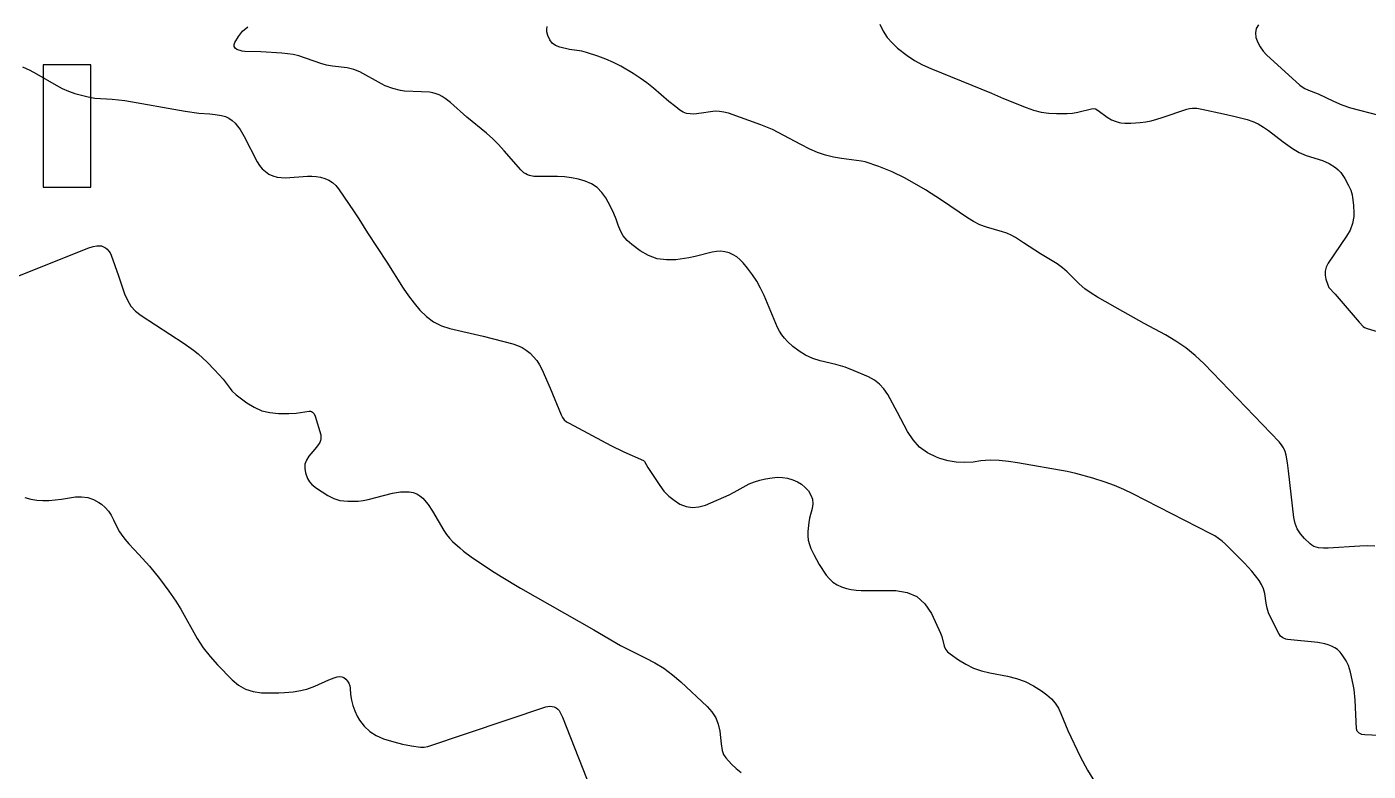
# Model space of a CAD drawing. Header units: centimetres. Extents: x 0 to 1311401, y -389375 to 85618.
# Drawn here: x 648087 to 657958, y -157014 to -151539 of the extents above; entities that cross this region are included whole.
import ezdxf

# ---------------------------------------------------------------- set-up
doc = ezdxf.new("R2010")
doc.units = ezdxf.units.CM
doc.header["$LTSCALE"] = 4
for name, color, linetype in [('0.4', 4, 'Continuous'), ('CURVAS-INTERMEDIARIAS', 39, 'Continuous'), ('CURVAS-MESTRA', 34, 'Continuous')]:
    doc.layers.add(name, color=color, linetype=linetype)

msp = doc.modelspace()

# ---------------------------------------------------------------- linework, layer by layer
at = {"layer": '0.4'}
msp.add_lwpolyline([(648208.126, -152718.53), (648558.126, -152718.53), (648558.126, -151818.53), (648208.126, -151818.53)], close=True, dxfattribs=at)
at = {"layer": 'CURVAS-INTERMEDIARIAS'}
for points, elevation in [([(654364.418, -151520.157), (654389.347, -151569.669), (654418.572, -151616.002), (654454.253, -151657.568), (654494.239, -151695.956), (654564.928, -151750.353), (654620.619, -151787.01), (654679.482, -151818.293), (654740.476, -151845.998), (655187.344, -152025.889), (655273.657, -152065.597), (655440.88, -152133.171), (655495.645, -152151.688), (655551.238, -152165.939), (655608.082, -152173.803), (655665.774, -152177.405), (655742.406, -152176.244), (655781.793, -152172.827), (655820.789, -152166.316), (655922.176, -152141.259), (655936.431, -152139.858), (655950.413, -152143.008), (655970.096, -152153.211), (656037.398, -152202.563), (656068.762, -152222.008), (656102.851, -152236.138), (656124.679, -152242.521), (656138.676, -152245.532), (656167.218, -152248.321), (656210.498, -152247.537), (656279.646, -152241.681), (656321.085, -152236.483), (656362.103, -152229.282), (656402.479, -152219.084), (656442.431, -152206.903), (656623.463, -152144.563), (656644.127, -152139.248), (656665.164, -152135.918), (656696.836, -152137.014), (656734.3, -152143.792), (656893.357, -152177.598), (656980.557, -152197.798), (657066.984, -152221.088), (657108.84, -152235.802), (657149.186, -152253.48), (657187.281, -152275.607), (657223.865, -152300.698), (657332.462, -152384.434), (657401.363, -152434.79), (657449.828, -152463.657), (657502.144, -152484.732), (657620.973, -152522.226), (657671.238, -152543.104), (657717.077, -152572.469), (657737.524, -152590.444), (657756.239, -152609.894), (657772.37, -152631.532), (657786.76, -152654.642), (657814.079, -152705.427), (657829.474, -152739.506), (657840.017, -152775.375), (657843.654, -152793.824), (657850.762, -152849.723), (657853.595, -152909.009), (657852.307, -152934.697), (657842.639, -152985.339), (657824.676, -153033.761), (657799.211, -153078.678), (657663.71, -153278.455), (657649.996, -153306.5), (657641.713, -153335.324), (657641.575, -153365.319), (657646.869, -153396.083), (657660.306, -153437.797), (657669.783, -153457.223), (657715.885, -153504.423), (657891.21, -153711.187), (657921.444, -153743.447), (657930.081, -153749.856), (657949.795, -153758.788), (658129.811, -153812.356)], 77040.339), ([(657151.705, -151524.399), (657135.091, -151551.685), (657129.966, -151583.221), (657132.486, -151617.588), (657145.837, -151653.185), (657162.698, -151686.623), (657184.848, -151716.832), (657210.519, -151744.874), (657455.679, -151967.252), (657479.536, -151985.31), (657492.542, -151992.648), (657520.077, -152004.839), (657590.919, -152031.129), (657704.095, -152086.227), (657765.474, -152112.726), (657828.902, -152133.502), (658035.679, -152188.962)], 76940.675), ([(658006.835, -155359.176), (657951.638, -155356.886), (657896.403, -155357.813), (657664.783, -155373.208), (657628.695, -155373.799), (657592.734, -155370.735), (657575.539, -155366.708), (657559.259, -155360.742), (657544.368, -155351.87), (657530.402, -155341.061), (657489.412, -155302.67), (657460.298, -155268.793), (657436.694, -155232.133), (657421.359, -155191.315), (657411.551, -155147.727), (657372.481, -154804.162), (657364.737, -154746.553), (657354.632, -154689.32), (657346.699, -154661.98), (657335.926, -154636.132), (657320.879, -154612.516), (657302.985, -154590.38), (656750.826, -154017.527), (656685.889, -153956.409), (656617.509, -153899.885), (656543.975, -153850.254), (656467.009, -153805.208), (656308.592, -153720.743), (656151.742, -153633.386), (655967.162, -153528.37), (655919.246, -153498.125), (655873.461, -153465.173), (655830.874, -153428.189), (655744.182, -153342.074), (655708.157, -153310.884), (655669.393, -153283.16), (655545.732, -153209.048), (655422.468, -153126.971), (655362.628, -153089.234), (655331.792, -153072.36), (655300.113, -153057.529), (655267.169, -153045.759), (655149.668, -153013.253), (655101.121, -152994.982), (655054.863, -152971.51), (655010.127, -152944.568), (654817.789, -152813.836), (654700.623, -152738.035), (654550.412, -152651.174), (654456.079, -152604.238), (654357.962, -152565.826), (654257.723, -152532.596), (654228.547, -152527.532), (654082.683, -152508.334), (654022.611, -152497.482), (653963.663, -152482.845), (653906.427, -152462.564), (653850.315, -152438.498), (653782.33, -152404.749), (653617.417, -152314.849), (653575.498, -152294.002), (653488.696, -152258.693), (653249.736, -152174.343), (653217.576, -152165.737), (653185.149, -152160.498), (653152.296, -152160.309), (653119.164, -152163.493), (653052.3, -152174.049), (652995.753, -152180.49), (652968.294, -152179.959), (652941.893, -152175.62), (652917.1, -152165.598), (652893.372, -152151.78), (652862.129, -152127.999), (652812.384, -152087.575), (652697.928, -151988.863), (652650.003, -151951.258), (652600.22, -151916.138), (652549.211, -151882.667), (652458.998, -151829.225), (652404.032, -151800.931), (652347.243, -151776.477), (652289.261, -151754.579), (652206.176, -151726.422), (652170.99, -151716.914), (652080.496, -151704.669), (652008.313, -151688.763), (651978.162, -151676.09), (651952.863, -151658.485), (651934.862, -151633.471), (651921.715, -151603.516), (651914.682, -151574.539), (651913.322, -151555.345), (651915.687, -151537.276)], 77140.003), ([(648056.105, -151832.5), (648107.991, -151856.343), (648158.238, -151883.461), (648303.499, -151967.988), (648348.005, -151991.289), (648393.622, -152011.816), (648440.875, -152028.205), (648489.238, -152041.82), (648538.32, -152053.297), (648587.965, -152062.385), (648714.079, -152070.922), (648808.592, -152080.169), (649253.421, -152159.601), (649353.788, -152173.263), (649432.77, -152178.253), (649472.054, -152182.418), (649519.857, -152190.669), (649548.077, -152198.881), (649574.377, -152210.458), (649597.806, -152227.099), (649619.325, -152247.117), (649638.339, -152270.544), (649656.126, -152294.799), (649686.797, -152346.639), (649781.795, -152532.263), (649798.885, -152559.247), (649818.671, -152583.597), (649842.511, -152603.993), (649869.05, -152621.746), (649898.396, -152634.554), (649928.499, -152643.874), (649959.753, -152647.944), (649991.767, -152648.506), (650151.415, -152637.523), (650184.398, -152637.23), (650217.057, -152639.512), (650249.208, -152645.643), (650281.033, -152654.359), (650310.558, -152667.737), (650337.592, -152684.396), (650360.901, -152705.971), (650381.719, -152730.826), (650496.732, -152899.39), (650530.29, -152950.527), (650593.759, -153055.096), (650737.429, -153269.118), (650857.473, -153460.655), (650895.86, -153516.758), (650936.89, -153570.957), (650979.672, -153623.898), (651027.345, -153670), (651079.377, -153708.91), (651137.951, -153737.039), (651200.884, -153757.977), (651445.49, -153814.83), (651664.122, -153871.68), (651698.658, -153883.552), (651731.606, -153898.374), (651762.16, -153917.648), (651791.134, -153939.885), (651816.869, -153965.881), (651840.05, -153993.746), (651859.415, -154024.383), (651876.228, -154056.87), (651937.526, -154197.666), (652018.638, -154393.009), (652028.706, -154412.138), (652042.27, -154428.964), (652058.63, -154443.276), (652076.985, -154454.906), (652385.843, -154618.186), (652480.491, -154664.126), (652624.478, -154728.716), (652631.883, -154736.256), (652655.948, -154779.578), (652744.282, -154912.881), (652775.69, -154953.324), (652810.438, -154990.116), (652850.193, -155021.418), (652893.298, -155049.071), (652939.369, -155066.205), (652985.821, -155074.744), (653032.852, -155070.387), (653080.271, -155057.446), (653255.327, -154981.04), (653293.206, -154962.466), (653403.788, -154901.506), (653441.889, -154884.858), (653481.642, -154872.711), (653522.515, -154863.557), (653572.271, -154855.416), (653610.185, -154852.182), (653647.741, -154852.754), (653684.771, -154859.026), (653725.083, -154870.414), (653757.847, -154885.404), (653788.317, -154903.599), (653815.357, -154926.593), (653840.093, -154952.79), (653857.447, -154982.681), (653868.638, -155013.835), (653870.602, -155046.883), (653866.405, -155081.185), (653847.772, -155152.712), (653841.314, -155184.985), (653833.654, -155250.441), (653834.024, -155282.951), (653837.607, -155314.859), (653846.023, -155345.845), (653857.642, -155376.217), (653878.539, -155420.292), (653917.845, -155494.189), (653969.176, -155571.574), (653993.176, -155599.176), (654019.715, -155623.455), (654050.086, -155642.737), (654082.999, -155658.677), (654118.341, -155669.918), (654154.164, -155678.5), (654190.711, -155683.112), (654227.736, -155685.075), (654481.155, -155684.56), (654564.467, -155699.634), (654637.888, -155730.181), (654696.466, -155783.972), (654745.151, -155853.237), (654811.457, -155999.569), (654819.839, -156023.272), (654838.511, -156095.527), (654848.641, -156116.786), (654863.521, -156135.051), (654881.567, -156151.316), (654944.288, -156195.292), (654998.006, -156227.987), (655053.795, -156255.774), (655112.683, -156276.167), (655173.634, -156291.641), (655303.915, -156315.865), (655370.575, -156332.971), (655434.839, -156355.644), (655495.511, -156386.684), (655553.787, -156423.282), (655594.079, -156452.554), (655627.06, -156481.358), (655655.963, -156513.25), (655678.774, -156549.753), (655697.512, -156589.325), (655730.18, -156672.719), (655747.916, -156713.818), (655837.73, -156907.424), (655891.581, -157007.713), (655952.231, -157103.127)], 77339.331), ([(647769.272, -153474.12), (648534.749, -153167.303), (648574.945, -153155.723), (648602.01, -153150.212), (648618.949, -153149.257), (648635.328, -153150.843), (648650.879, -153156.258), (648665.856, -153164.224), (648679.026, -153175.393), (648690.532, -153187.835), (648699.56, -153202.171), (648706.943, -153217.785), (648761.582, -153370.597), (648805.989, -153503.145), (648827.031, -153550.217), (648853.443, -153593.182), (648887.925, -153629.986), (648927.796, -153662.688), (649244.261, -153867.588), (649314.543, -153917.379), (649347.744, -153944.764), (649414.645, -154006.61), (649468.282, -154061.414), (649530.805, -154130.934), (649582.314, -154199.788), (649596.108, -154216.028), (649627.805, -154244.645), (649705.347, -154303.804), (649759.25, -154337.03), (649815.763, -154362.599), (649876.162, -154376.673), (649939.162, -154383.09), (650015.702, -154383.25), (650069.15, -154380.636), (650165.228, -154365.006), (650173.744, -154365.87), (650181.756, -154368.91), (650189.421, -154373.397), (650196.025, -154379.674), (650201.714, -154386.573), (650209.383, -154402.887), (650249.415, -154539.968), (650251.765, -154554.46), (650251.854, -154568.685), (650248.529, -154582.514), (650242.932, -154596.084), (650226.559, -154621.844), (650207.595, -154645.777), (650161.778, -154697.78), (650144.25, -154726.123), (650133.418, -154755.743), (650132.622, -154787.268), (650138.525, -154820.06), (650153.529, -154861.628), (650166.06, -154886.027), (650184.373, -154906.446), (650217.715, -154932.134), (650301.749, -154985.722), (650345.192, -155008.523), (650375.708, -155019.338), (650391.543, -155022.496), (650450.146, -155027.532), (650487.583, -155028.416), (650524.814, -155026.962), (650561.739, -155022.005), (650598.467, -155014.711), (650777.451, -154970.317), (650838.067, -154960.067), (650868.714, -154958.643), (650901.651, -154959.203), (650929.996, -154964.266), (650956.517, -154973.218), (650980.284, -154987.976), (651002.228, -155006.624), (651040.376, -155052.446), (651073.26, -155102.181), (651156.84, -155243.717), (651175.945, -155272.36), (651196.999, -155299.448), (651220.78, -155324.171), (651273.544, -155372.398), (651300.551, -155395.021), (651357.319, -155436.823), (651506.74, -155536.855), (651577.071, -155581.771), (651720.461, -155667.209), (652258.775, -155974.036), (652455.597, -156088.55), (652534.112, -156129.767), (652638.066, -156179.372), (652708.159, -156216.469), (652775.532, -156257.595), (652838.816, -156304.776), (652899.371, -156355.983), (653094.803, -156537.455), (653129.287, -156577.431), (653157.105, -156620.738), (653174.913, -156669.026), (653186.054, -156720.644), (653195.717, -156813.248), (653202.962, -156861.379), (653212.913, -156891.24), (653230.88, -156917.099), (653273.464, -156962.828), (653307.713, -156994.745), (653344.359, -157023.07)], 77438.995), ([(648072.004, -155001.247), (648115.743, -155013.177), (648159.916, -155021.325), (648204.778, -155023.773), (648250.093, -155022.444), (648341.221, -155012.326), (648444.053, -154997.164), (648490.401, -154995.295), (648535.112, -155000.371), (648577.366, -155015.837), (648617.994, -155038.239), (648635.37, -155050.783), (648663.428, -155074.796), (648688.382, -155101.286), (648708.677, -155131.497), (648725.869, -155164.185), (648746.903, -155212.178), (648768.323, -155252.377), (648780.268, -155271.822), (648807.038, -155308.682), (648837.381, -155342.654), (648911.816, -155419.512), (648989.562, -155506.316), (649063.882, -155595.924), (649133.023, -155689.591), (649182.794, -155763.516), (649219.252, -155821.451), (649339.945, -156037.564), (649384.797, -156106.131), (649435.504, -156170.489), (649490.126, -156232.032), (649596.98, -156342.213), (649644.507, -156380.716), (649695.741, -156410.723), (649752.553, -156427.976), (649813.093, -156436.735), (649940.454, -156438.63), (649983.41, -156436.247), (650047.65, -156429.585), (650087.722, -156424.216), (650147.821, -156411.326), (650205.378, -156389.758), (650309.321, -156342.298), (650348.267, -156327.387), (650370.268, -156320.16), (650388.255, -156317.868), (650405.311, -156319.244), (650420.985, -156326.132), (650435.727, -156336.689), (650447.573, -156351.678), (650457.018, -156367.763), (650462.856, -156385.483), (650466.297, -156404.281), (650469.61, -156449.831), (650475.548, -156491.427), (650485.11, -156531.899), (650500.123, -156570.681), (650518.768, -156608.34), (650536.147, -156638.094), (650570.754, -156684.103), (650610.6, -156723.418), (650658.31, -156752.693), (650711.259, -156775.283), (650788.289, -156798.033), (650852.636, -156814.874), (650917.912, -156827.68), (650983.706, -156837.572), (651011.341, -156837.203), (651038.236, -156831.458), (651905.415, -156541.833), (651920.947, -156538.296), (651936.488, -156536.788), (651952.014, -156538.328), (651967.553, -156541.887), (651981.638, -156548.705), (651994.054, -156557.373), (652003.967, -156568.832), (652012.213, -156582.132), (652027.911, -156617.696), (652322.294, -157365.777)], 77538.659)]:
    msp.add_lwpolyline(points, dxfattribs=dict(at, elevation=elevation))
at = {"layer": 'CURVAS-MESTRA', "elevation": 77239.667}
msp.add_lwpolyline([(658137.509, -156757.776), (657932.576, -156747.208), (657911.478, -156743.514), (657901.538, -156739.662), (657891.903, -156734.811), (657884.041, -156728.271), (657877.822, -156720.728), (657872.05, -156701.662), (657861.822, -156492.107), (657854.497, -156414.397), (657848.051, -156375.93), (657828.361, -156286.967), (657813.205, -156236.838), (657796.285, -156201.575), (657767.397, -156157.807), (657751.116, -156137.743), (657732.941, -156119.984), (657711.925, -156105.694), (657689.02, -156093.731), (657664.304, -156084.767), (657639.222, -156077.297), (657587.549, -156068.321), (657363.383, -156045.445), (657352.265, -156042.702), (657331.134, -156033.641), (657313.236, -156019.865), (657300.145, -156001.465), (657239.612, -155882.154), (657225.249, -155848.803), (657213.784, -155814.679), (657206.682, -155779.385), (657197.434, -155707.745), (657188.553, -155673.521), (657173.921, -155641.346), (657155.441, -155610.528), (657102.55, -155542.959), (657048.577, -155484.546), (656908.691, -155345.4), (656883.766, -155323.03), (656857.655, -155302.306), (656829.755, -155284.078), (656800.658, -155267.505), (656226.957, -154974.868), (656159.771, -154942.828), (656091.608, -154913.222), (656021.967, -154887.285), (655932.93, -154858.212), (655807.653, -154824.513), (655744.261, -154810.89), (655378.103, -154746.86), (655310.927, -154736.611), (655243.39, -154729.185), (655175.745, -154726.957), (655108.264, -154732.24), (655050.665, -154739.987), (654988.678, -154743.73), (654927.326, -154741.561), (654866.944, -154730.52), (654807.198, -154713.566), (654781.817, -154704.308), (654715.844, -154671.295), (654656.966, -154630.218), (654608.711, -154577.057), (654567.547, -154515.85), (654494.398, -154375.075), (654422.595, -154242.646), (654394.754, -154202.477), (654362.744, -154166.829), (654324.513, -154137.978), (654282.122, -154113.648), (654175.652, -154068.059), (654108.258, -154043.236), (654039.496, -154022.53), (653926.32, -153994.755), (653870.885, -153977.564), (653818.196, -153955.103), (653769.645, -153924.73), (653723.84, -153889.088), (653684.206, -153852.904), (653662.214, -153829.91), (653642.526, -153805.304), (653626.315, -153778.28), (653612.416, -153749.656), (653512.264, -153514.016), (653486.825, -153461.339), (653458.61, -153410.358), (653426.226, -153361.921), (653391.055, -153315.18), (653358.073, -153274.974), (653335.713, -153251.831), (653311.39, -153231.467), (653284.11, -153215.26), (653254.879, -153201.824), (653223.947, -153193.759), (653192.863, -153189.589), (653161.541, -153191.263), (653130.059, -153196.82), (653006.357, -153227.85), (652958.983, -153236.867), (652863.054, -153251.744), (652793.268, -153253.479), (652726.054, -153244.916), (652662.67, -153220.936), (652601.855, -153186.667), (652538.947, -153140.518), (652505.525, -153110.487), (652476.796, -153077.158), (652455.092, -153038.883), (652438.064, -152997.296), (652423.414, -152953.645), (652406.828, -152910.812), (652387.349, -152869.218), (652365.943, -152828.454), (652348.153, -152797.247), (652318.267, -152756.356), (652283.759, -152721.118), (652242.335, -152694.352), (652196.287, -152673.25), (652145.969, -152659.355), (652095.128, -152648.678), (652043.507, -152642.823), (651991.373, -152640.187), (651817.622, -152638.693), (651787.268, -152632.489), (651772.522, -152627.272), (651758.62, -152620.235), (651745.537, -152612.052), (651722.672, -152591.146), (651600.618, -152450.936), (651558.804, -152405.542), (651515.393, -152361.818), (651469.596, -152320.593), (651326.266, -152203.007), (651205.94, -152094.981), (651165.858, -152064.845), (651144.717, -152051.231), (651122.58, -152039.886), (651099.741, -152030.641), (651075.873, -152024.55), (651051.313, -152020.561), (650990.839, -152015.888), (650866.726, -152010.782), (650837.206, -152007.094), (650779.322, -151992.896), (650723.383, -151971.629), (650696.385, -151958.777), (650537.709, -151870.667), (650492.29, -151851.87), (650444.541, -151840.304), (650337.382, -151827.86), (650293.403, -151820.69), (650250.379, -151809.116), (650088.324, -151753.239), (650047.717, -151742.901), (650006.357, -151736.255), (649964.484, -151732.059), (649808.231, -151723.733), (649691.844, -151721.3), (649671.721, -151718.364), (649632.975, -151705.522), (649620.73, -151694.889), (649613.257, -151682.837), (649612.917, -151668.656), (649617.349, -151653.056), (649644.719, -151609.676), (649659.195, -151589.516), (649675.103, -151570.714), (649712.603, -151538.56)], dxfattribs=at)

doc.saveas('drawing.dxf')
